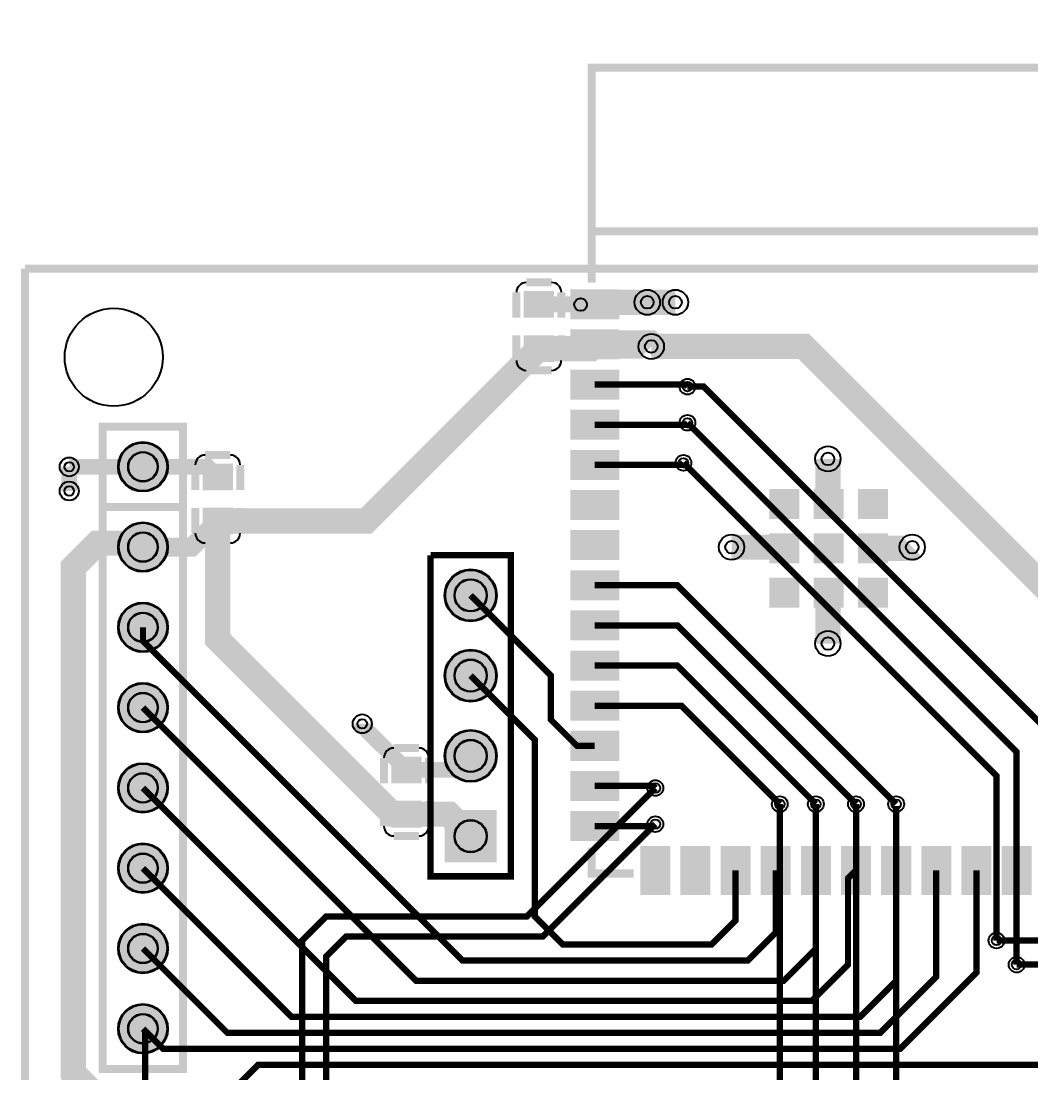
# Model space of a CAD drawing. Header units: millimetres. Extents: x -0.1 to 81.2, y 39.8 to 107.8.
# Drawn here: x -0.13 to 31.82, y 74.55 to 107.83 of the extents above; entities that cross this region are included whole.
import ezdxf

# ---------------------------------------------------------------- set-up
doc = ezdxf.new("R2010")
doc.units = ezdxf.units.MM
for name, color, linetype, true_color in [('BoardOutLine', 7, 'Continuous', 0xff00ff), ('BottomLayer', 7, 'Continuous', 0x0000ff), ('BottomSolderMaskLayer', 7, 'Continuous', 0xaa00ff), ('Document', 7, 'Continuous', 0xffffff), ('Hole', 7, 'Continuous', 0x222222), ('Multi-Layer', 7, 'Continuous', 0xc0c0c0), ('TopLayer', 7, 'Continuous', 0xff0000), ('TopPasteMaskLayer', 7, 'Continuous', 0x808080), ('TopSilkLayer', 7, 'Continuous', 0xffcc00), ('TopSolderMaskLayer', 7, 'Continuous', 0x800080)]:
    doc.layers.add(name, color=color, linetype=linetype, true_color=true_color)

msp = doc.modelspace()

# ---------------------------------------------------------------- hatches: boundary and pattern name
at = {"layer": 'BottomSolderMaskLayer'}
for points in [[(2.94259588519167, 93.72999745999482, 1), (4.51739903479797, 93.72999745999482, 1)], [(2.94259588519167, 91.18999237998469, 1), (4.51739903479797, 91.18999237998469, 1)], [(13.27162814325619, 89.66217932435859, 1), (14.922428244856395, 89.66217932435859, 1)], [(2.94259588519167, 88.64998729997455, 1), (4.51739903479797, 88.64998729997455, 1)], [(13.27162814325619, 87.12217424434846, 1), (14.922428244856395, 87.12217424434846, 1)], [(2.94259588519167, 86.10998221996442, 1), (4.51739903479797, 86.10998221996442, 1)], [(13.27162814325619, 84.58216916433832, 1), (14.922428244856395, 84.58216916433832, 1)], [(2.94259588519167, 83.56997713995418, 1), (4.51739903479797, 83.56997713995418, 1)], [(13.271628143256294, 81.21676403352797), (13.271628143256294, 82.8675641351283), (14.922428244856519, 82.8675641351283), (14.922428244856519, 81.21676403352797)], [(2.94259588519167, 81.02997205994404, 1), (4.51739903479797, 81.02997205994404, 1)], [(2.94259588519167, 78.48996697993391, 1), (4.51739903479797, 78.48996697993391, 1)], [(2.94259588519167, 75.94996189992378, 1), (4.51739903479797, 75.94996189992378, 1)]]:
    msp.add_hatch(color=256, dxfattribs=at).paths.add_polyline_path(points)
at = {"layer": 'Multi-Layer'}
for points in [[(2.967995935991772, 93.72999745999482, 1), (4.491998983997868, 93.72999745999482, 1)], [(2.967995935991772, 91.18999237998469, 1), (4.491998983997868, 91.18999237998469, 1)], [(13.297028194056292, 89.66217932435859, 1), (14.897028194056293, 89.66217932435859, 1)], [(2.967995935991772, 88.64998729997455, 1), (4.491998983997868, 88.64998729997455, 1)], [(13.297028194056292, 87.12217424434846, 1), (14.897028194056293, 87.12217424434846, 1)], [(2.967995935991772, 86.10998221996442, 1), (4.491998983997868, 86.10998221996442, 1)], [(13.297028194056292, 84.58216916433832, 1), (14.897028194056293, 84.58216916433832, 1)], [(2.967995935991772, 83.56997713995418, 1), (4.491998983997868, 83.56997713995418, 1)], [(13.297028194056338, 81.24216408432812), (13.297028194056338, 82.84216408432815), (14.897028194056475, 82.84216408432815), (14.897028194056475, 81.24216408432812)], [(2.967995935991772, 81.02997205994404, 1), (4.491998983997868, 81.02997205994404, 1)], [(2.967995935991772, 78.48996697993391, 1), (4.491998983997868, 78.48996697993391, 1)], [(2.967995935991772, 75.94996189992378, 1), (4.491998983997868, 75.94996189992378, 1)]]:
    msp.add_hatch(color=256, dxfattribs=at).paths.add_polyline_path(points)
at = {"layer": 'TopLayer'}
for points in [[(15.806019812039722, 98.47119634239266), (15.806019812039722, 99.27119634239261), (16.70604521209043, 99.27119634239261), (16.70604521209043, 98.47119634239266)], [(17.274168148336457, 99.32080264160527), (18.77416814833623, 99.32080264160527), (18.77416814833623, 98.42080264160529), (17.274168148336457, 98.42080264160529)], [(15.806019812039722, 97.07119634239268), (15.806019812039722, 97.87119634239275), (16.70604521209043, 97.87119634239275), (16.70604521209043, 97.07119634239268)], [(17.274168148336457, 98.05080010160009), (18.77416814833623, 98.05080010160009), (18.77416814833623, 97.15080010160023), (17.274168148336457, 97.15080010160023)], [(17.274168148336457, 96.78079756159502), (18.77416814833623, 96.78079756159502), (18.77416814833623, 95.88079756159516), (17.274168148336457, 95.88079756159516)], [(17.274168148336457, 95.51079502158996), (18.77416814833623, 95.51079502158996), (18.77416814833623, 94.61079502158998), (17.274168148336457, 94.61079502158998)], [(17.274168148336457, 94.24079248158489), (18.77416814833623, 94.24079248158489), (18.77416814833623, 93.34079248158491), (17.274168148336457, 93.34079248158491)], [(5.645999491998964, 93.01018542037082), (5.645999491998964, 93.81018542037077), (6.546024892049672, 93.81018542037077), (6.546024892049672, 93.01018542037082)], [(17.274168148336457, 92.97078994157982), (18.77416814833623, 92.97078994157982), (18.77416814833623, 92.07078994157985), (17.274168148336457, 92.07078994157985)], [(23.574599949199865, 92.10121920243841), (23.574599949199865, 93.00124460248912), (24.4746253492508, 93.00124460248912), (24.4746253492508, 92.10121920243841)], [(24.97457454914911, 92.10121920243841), (24.97457454914911, 93.00124460248912), (25.874599949200046, 93.00124460248912), (25.874599949200046, 92.10121920243841)], [(26.37454914909813, 92.10121920243841), (26.37454914909813, 93.00124460248912), (27.274625349250528, 93.00124460248912), (27.274625349250528, 92.10121920243841)], [(5.645999491998964, 91.61018542037084), (5.645999491998964, 92.41018542037091), (6.546024892049672, 92.41018542037091), (6.546024892049672, 91.61018542037084)], [(17.274168148336457, 91.70078740157476), (18.77416814833623, 91.70078740157476), (18.77416814833623, 90.80078740157478), (17.274168148336457, 90.80078740157478)], [(23.574599949199865, 90.70119380238759), (23.574599949199865, 91.60127000253999), (24.474599949199956, 91.60127000253999), (24.474599949199956, 90.70119380238759)], [(24.97457454914911, 90.70119380238759), (24.97457454914911, 91.60127000253999), (25.874599949200046, 91.60127000253999), (25.874599949200046, 90.70119380238759)], [(26.37454914909813, 90.70119380238759), (26.37454914909813, 91.60127000253999), (27.274625349250528, 91.60127000253999), (27.274625349250528, 90.70119380238759)], [(17.274168148336457, 90.43078486156969), (18.77416814833623, 90.43078486156969), (18.77416814833623, 89.53078486156971), (17.274168148336457, 89.53078486156971)], [(23.574599949199865, 89.30121920243835), (23.574599949199865, 90.20124460248917), (24.4746253492508, 90.20124460248917), (24.4746253492508, 89.30121920243835)], [(24.97457454914911, 89.3011176022352), (24.97457454914911, 90.20114300228602), (25.874599949200046, 90.20114300228602), (25.874599949200046, 89.3011176022352)], [(26.37454914909813, 89.30121920243835), (26.37454914909813, 90.20124460248917), (27.274625349250528, 90.20124460248917), (27.274625349250528, 89.30121920243835)], [(17.274168148336457, 89.16078232156462), (18.77416814833623, 89.16078232156462), (18.77416814833623, 88.26078232156465), (17.274168148336457, 88.26078232156465)], [(17.274168148336457, 87.89077978155944), (18.77416814833623, 87.89077978155944), (18.77416814833623, 86.99077978155958), (17.274168148336457, 86.99077978155958)], [(17.274168148336457, 86.62077724155438), (18.77416814833623, 86.62077724155438), (18.77416814833623, 85.72077724155452), (17.274168148336457, 85.72077724155452)], [(17.274168148336457, 85.35077470154931), (18.77416814833623, 85.35077470154931), (18.77416814833623, 84.45077470154934), (17.274168148336457, 84.45077470154934)], [(11.615011430022832, 83.73916687833366), (11.615011430022832, 84.53916687833373), (12.51503683007354, 84.53916687833373), (12.51503683007354, 83.73916687833366)], [(17.274168148336457, 84.08077216154425), (18.77416814833623, 84.08077216154425), (18.77416814833623, 83.18077216154427), (17.274168148336457, 83.18077216154427)], [(11.615011430022832, 82.33916687833369), (11.615011430022832, 83.13916687833375), (12.51503683007354, 83.13916687833375), (12.51503683007354, 82.33916687833369)], [(17.274168148336457, 82.81076962153918), (18.77416814833623, 82.81076962153918), (18.77416814833623, 81.9107696215392), (17.274168148336457, 81.9107696215392)], [(19.489027178054357, 81.71140462280925), (20.389052578105293, 81.71140462280925), (20.389052578105293, 80.21140462280925), (19.489027178054357, 80.21140462280925)], [(20.75902971805931, 81.71140462280925), (21.659055118110246, 81.71140462280925), (21.659055118110246, 80.21140462280925), (20.75902971805931, 80.21140462280925)], [(22.02903225806449, 81.71140462280925), (22.929057658115426, 81.71140462280925), (22.929057658115426, 80.21140462280925), (22.02903225806449, 80.21140462280925)], [(23.299034798069442, 81.71140462280925), (24.199060198120378, 81.71140462280925), (24.199060198120378, 80.21140462280925), (23.299034798069442, 80.21140462280925)], [(24.569037338074622, 81.71140462280925), (25.469062738125558, 81.71140462280925), (25.469062738125558, 80.21140462280925), (24.569037338074622, 80.21140462280925)], [(25.839039878079802, 81.71140462280925), (26.739065278130738, 81.71140462280925), (26.739065278130738, 80.21140462280925), (25.839039878079802, 80.21140462280925)], [(27.109042418084755, 81.71140462280925), (28.00906781813569, 81.71140462280925), (28.00906781813569, 80.21140462280925), (27.109042418084755, 80.21140462280925)], [(28.379044958089935, 81.71140462280925), (29.27907035814087, 81.71140462280925), (29.27907035814087, 80.21140462280925), (28.379044958089935, 80.21140462280925)], [(29.649047498094887, 81.71140462280925), (30.549072898145823, 81.71140462280925), (30.549072898145823, 80.21140462280925), (29.649047498094887, 80.21140462280925)], [(30.919050038100067, 81.71140462280925), (31.819075438151003, 81.71140462280925), (31.819075438151003, 80.21140462280925), (30.919050038100067, 80.21140462280925)]]:
    msp.add_hatch(color=256, dxfattribs=at).paths.add_polyline_path(points)
at = {"layer": 'TopPasteMaskLayer'}
for points in [[(15.806019812039722, 98.47119634239266), (15.806019812039722, 99.27119634239261), (16.70604521209043, 99.27119634239261), (16.70604521209043, 98.47119634239266)], [(17.274168148336457, 99.32080264160527), (18.77416814833623, 99.32080264160527), (18.77416814833623, 98.42080264160529), (17.274168148336457, 98.42080264160529)], [(15.806019812039722, 97.07119634239268), (15.806019812039722, 97.87119634239275), (16.70604521209043, 97.87119634239275), (16.70604521209043, 97.07119634239268)], [(17.274168148336457, 98.05080010160009), (18.77416814833623, 98.05080010160009), (18.77416814833623, 97.15080010160023), (17.274168148336457, 97.15080010160023)], [(17.274168148336457, 96.78079756159502), (18.77416814833623, 96.78079756159502), (18.77416814833623, 95.88079756159516), (17.274168148336457, 95.88079756159516)], [(17.274168148336457, 95.51079502158996), (18.77416814833623, 95.51079502158996), (18.77416814833623, 94.61079502158998), (17.274168148336457, 94.61079502158998)], [(17.274168148336457, 94.24079248158489), (18.77416814833623, 94.24079248158489), (18.77416814833623, 93.34079248158491), (17.274168148336457, 93.34079248158491)], [(5.645999491998964, 93.01018542037082), (5.645999491998964, 93.81018542037077), (6.546024892049672, 93.81018542037077), (6.546024892049672, 93.01018542037082)], [(17.274168148336457, 92.97078994157982), (18.77416814833623, 92.97078994157982), (18.77416814833623, 92.07078994157985), (17.274168148336457, 92.07078994157985)], [(23.574599949199865, 92.10121920243841), (23.574599949199865, 93.00124460248912), (24.4746253492508, 93.00124460248912), (24.4746253492508, 92.10121920243841)], [(24.97457454914911, 92.10121920243841), (24.97457454914911, 93.00124460248912), (25.874599949200046, 93.00124460248912), (25.874599949200046, 92.10121920243841)], [(26.37454914909813, 92.10121920243841), (26.37454914909813, 93.00124460248912), (27.274625349250528, 93.00124460248912), (27.274625349250528, 92.10121920243841)], [(5.645999491998964, 91.61018542037084), (5.645999491998964, 92.41018542037091), (6.546024892049672, 92.41018542037091), (6.546024892049672, 91.61018542037084)], [(17.274168148336457, 91.70078740157476), (18.77416814833623, 91.70078740157476), (18.77416814833623, 90.80078740157478), (17.274168148336457, 90.80078740157478)], [(23.574599949199865, 90.70119380238759), (23.574599949199865, 91.60127000253999), (24.474599949199956, 91.60127000253999), (24.474599949199956, 90.70119380238759)], [(24.97457454914911, 90.70119380238759), (24.97457454914911, 91.60127000253999), (25.874599949200046, 91.60127000253999), (25.874599949200046, 90.70119380238759)], [(26.37454914909813, 90.70119380238759), (26.37454914909813, 91.60127000253999), (27.274625349250528, 91.60127000253999), (27.274625349250528, 90.70119380238759)], [(17.274168148336457, 90.43078486156969), (18.77416814833623, 90.43078486156969), (18.77416814833623, 89.53078486156971), (17.274168148336457, 89.53078486156971)], [(23.574599949199865, 89.30121920243835), (23.574599949199865, 90.20124460248917), (24.4746253492508, 90.20124460248917), (24.4746253492508, 89.30121920243835)], [(24.97457454914911, 89.3011176022352), (24.97457454914911, 90.20114300228602), (25.874599949200046, 90.20114300228602), (25.874599949200046, 89.3011176022352)], [(26.37454914909813, 89.30121920243835), (26.37454914909813, 90.20124460248917), (27.274625349250528, 90.20124460248917), (27.274625349250528, 89.30121920243835)], [(17.274168148336457, 89.16078232156462), (18.77416814833623, 89.16078232156462), (18.77416814833623, 88.26078232156465), (17.274168148336457, 88.26078232156465)], [(17.274168148336457, 87.89077978155944), (18.77416814833623, 87.89077978155944), (18.77416814833623, 86.99077978155958), (17.274168148336457, 86.99077978155958)], [(17.274168148336457, 86.62077724155438), (18.77416814833623, 86.62077724155438), (18.77416814833623, 85.72077724155452), (17.274168148336457, 85.72077724155452)], [(17.274168148336457, 85.35077470154931), (18.77416814833623, 85.35077470154931), (18.77416814833623, 84.45077470154934), (17.274168148336457, 84.45077470154934)], [(11.615011430022832, 83.73916687833366), (11.615011430022832, 84.53916687833373), (12.51503683007354, 84.53916687833373), (12.51503683007354, 83.73916687833366)], [(17.274168148336457, 84.08077216154425), (18.77416814833623, 84.08077216154425), (18.77416814833623, 83.18077216154427), (17.274168148336457, 83.18077216154427)], [(11.615011430022832, 82.33916687833369), (11.615011430022832, 83.13916687833375), (12.51503683007354, 83.13916687833375), (12.51503683007354, 82.33916687833369)], [(17.274168148336457, 82.81076962153918), (18.77416814833623, 82.81076962153918), (18.77416814833623, 81.9107696215392), (17.274168148336457, 81.9107696215392)], [(19.489027178054357, 81.71140462280925), (20.389052578105293, 81.71140462280925), (20.389052578105293, 80.21140462280925), (19.489027178054357, 80.21140462280925)], [(20.75902971805931, 81.71140462280925), (21.659055118110246, 81.71140462280925), (21.659055118110246, 80.21140462280925), (20.75902971805931, 80.21140462280925)], [(22.02903225806449, 81.71140462280925), (22.929057658115426, 81.71140462280925), (22.929057658115426, 80.21140462280925), (22.02903225806449, 80.21140462280925)], [(23.299034798069442, 81.71140462280925), (24.199060198120378, 81.71140462280925), (24.199060198120378, 80.21140462280925), (23.299034798069442, 80.21140462280925)], [(24.569037338074622, 81.71140462280925), (25.469062738125558, 81.71140462280925), (25.469062738125558, 80.21140462280925), (24.569037338074622, 80.21140462280925)], [(25.839039878079802, 81.71140462280925), (26.739065278130738, 81.71140462280925), (26.739065278130738, 80.21140462280925), (25.839039878079802, 80.21140462280925)], [(27.109042418084755, 81.71140462280925), (28.00906781813569, 81.71140462280925), (28.00906781813569, 80.21140462280925), (27.109042418084755, 80.21140462280925)], [(28.379044958089935, 81.71140462280925), (29.27907035814087, 81.71140462280925), (29.27907035814087, 80.21140462280925), (28.379044958089935, 80.21140462280925)], [(29.649047498094887, 81.71140462280925), (30.549072898145823, 81.71140462280925), (30.549072898145823, 80.21140462280925), (29.649047498094887, 80.21140462280925)], [(30.919050038100067, 81.71140462280925), (31.819075438151003, 81.71140462280925), (31.819075438151003, 80.21140462280925), (30.919050038100067, 80.21140462280925)]]:
    msp.add_hatch(color=256, dxfattribs=at).paths.add_polyline_path(points)
at = {"layer": 'TopSolderMaskLayer'}
for points in [[(15.777443948436485, 98.44861708576457), (15.777443948436485, 99.2937727316314), (16.734621075693667, 99.2937727316314), (16.734621075693667, 98.44861708576457)], [(17.24916306864884, 99.34581393177109), (18.799175768674104, 99.34581393177109), (18.799175768674104, 98.39580123174585), (17.24916306864884, 98.39580123174585)], [(15.777443948436485, 97.04861995315389), (15.777443948436485, 97.89377559902073), (16.734621075693667, 97.89377559902073), (16.734621075693667, 97.04861995315389)], [(17.24916306864884, 98.07581139176602), (18.799175768674104, 98.07581139176602), (18.799175768674104, 97.12579869174067), (17.24916306864884, 97.12579869174067)], [(17.24916306864884, 96.80580885176096), (18.799175768674104, 96.80580885176096), (18.799175768674104, 95.8557961517356), (17.24916306864884, 95.8557961517356)], [(17.24916306864884, 95.53580631175589), (18.799175768674104, 95.53580631175589), (18.799175768674104, 94.58579361173054), (17.24916306864884, 94.58579361173054)], [(2.94259588519167, 93.72999745999482, 1), (4.51739903479797, 93.72999745999482, 1)], [(17.24916306864884, 94.26580377175083), (18.799175768674104, 94.26580377175083), (18.799175768674104, 93.31579107172547), (17.24916306864884, 93.31579107172547)], [(5.617423628395727, 92.98760616374273), (5.617423628395727, 93.83276180960956), (6.574600755653137, 93.83276180960956), (6.574600755653137, 92.98760616374273)], [(17.24916306864884, 92.99580123174576), (18.799175768674104, 92.99580123174576), (18.799175768674104, 92.0457885317204), (17.24916306864884, 92.0457885317204)], [(23.54919774785776, 92.0758213021802), (23.54919774785776, 93.02664823752582), (24.500024683203492, 93.02664823752582), (24.500024683203492, 92.0758213021802)], [(24.949168046723116, 92.0758213021802), (24.949168046723116, 93.02664823752582), (25.899994982068847, 93.02664823752582), (25.899994982068847, 92.0758213021802)], [(26.349152682534623, 92.0758213021802), (26.349152682534623, 93.02664823752582), (27.300033285371, 93.02664823752582), (27.300033285371, 92.0758213021802)], [(5.617423628395727, 91.58760903113205), (5.617423628395727, 92.43276467699889), (6.574600755653137, 92.43276467699889), (6.574600755653137, 91.58760903113205)], [(2.94259588519167, 91.18999237998469, 1), (4.51739903479797, 91.18999237998469, 1)], [(17.24916306864884, 91.72579869174069), (18.799175768674104, 91.72579869174069), (18.799175768674104, 90.77578599171534), (17.24916306864884, 90.77578599171534)], [(23.54919774785776, 90.67579733582397), (23.54919774785776, 91.62667793866046), (24.49999784945817, 91.62667793866046), (24.49999784945817, 90.67579733582397)], [(24.949168046723116, 90.67579733582397), (24.949168046723116, 91.62667793866046), (25.899994982068847, 91.62667793866046), (25.899994982068847, 90.67579733582397)], [(26.349152682534623, 90.67579733582397), (26.349152682534623, 91.62667793866046), (27.300033285371, 91.62667793866046), (27.300033285371, 90.67579733582397)], [(13.27162814325619, 89.66217932435859, 1), (14.922428244856395, 89.66217932435859, 1)], [(17.24916306864884, 90.45579615173551), (18.799175768674104, 90.45579615173551), (18.799175768674104, 89.50578345171027), (17.24916306864884, 89.50578345171027)], [(23.54919774785776, 89.27581270001247), (23.54919774785776, 90.22663963535808), (24.500024683203492, 90.22663963535808), (24.500024683203492, 89.27581270001247)], [(24.949168046723116, 89.2757197019771), (24.949168046723116, 90.22654663732271), (25.899994982068847, 90.22654663732271), (25.899994982068847, 89.2757197019771)], [(26.349152682534623, 89.27581270001247), (26.349152682534623, 90.22663963535808), (27.300033285371, 90.22663963535808), (27.300033285371, 89.27581270001247)], [(2.94259588519167, 88.64998729997455, 1), (4.51739903479797, 88.64998729997455, 1)], [(17.24916306864884, 89.18579361173045), (18.799175768674104, 89.18579361173045), (18.799175768674104, 88.2357809117052), (17.24916306864884, 88.2357809117052)], [(13.27162814325619, 87.12217424434846, 1), (14.922428244856395, 87.12217424434846, 1)], [(17.24916306864884, 87.91579107172538), (18.799175768674104, 87.91579107172538), (18.799175768674104, 86.96577837170003), (17.24916306864884, 86.96577837170003)], [(2.94259588519167, 86.10998221996442, 1), (4.51739903479797, 86.10998221996442, 1)], [(17.24916306864884, 86.64578853172031), (18.799175768674104, 86.64578853172031), (18.799175768674104, 85.69577583169496), (17.24916306864884, 85.69577583169496)], [(13.27162814325619, 84.58216916433832, 1), (14.922428244856395, 84.58216916433832, 1)], [(17.24916306864884, 85.37578599171525), (18.799175768674104, 85.37578599171525), (18.799175768674104, 84.4257732916899), (17.24916306864884, 84.4257732916899)], [(11.586435566419595, 83.71658762170568), (11.586435566419595, 84.56174326757252), (12.543612693677005, 84.56174326757252), (12.543612693677005, 83.71658762170568)], [(2.94259588519167, 83.56997713995418, 1), (4.51739903479797, 83.56997713995418, 1)], [(17.24916306864884, 84.10578345171018), (18.799175768674104, 84.10578345171018), (18.799175768674104, 83.15577075168483), (17.24916306864884, 83.15577075168483)], [(11.586435566419595, 82.316590489095), (11.586435566419595, 83.16174613496185), (12.543612693677005, 83.16174613496185), (12.543612693677005, 82.316590489095)], [(13.271628143256294, 81.21676403352797), (13.271628143256294, 82.8675641351283), (14.922428244856519, 82.8675641351283), (14.922428244856519, 81.21676403352797)], [(17.24916306864884, 82.83578091170511), (18.799175768674104, 82.83578091170511), (18.799175768674104, 81.88576821167976), (17.24916306864884, 81.88576821167976)], [(2.94259588519167, 81.02997205994404, 1), (4.51739903479797, 81.02997205994404, 1)], [(19.464020122305556, 81.73641139626363), (20.414059633854094, 81.73641139626363), (20.414059633854094, 80.18639869623826), (19.464020122305556, 80.18639869623826)], [(20.734022662310508, 81.73641139626363), (21.684062173859047, 81.73641139626363), (21.684062173859047, 80.18639869623826), (20.734022662310508, 80.18639869623826)], [(22.004025202315688, 81.73641139626363), (22.954064713864227, 81.73641139626363), (22.954064713864227, 80.18639869623826), (22.004025202315688, 80.18639869623826)], [(23.27402774232064, 81.73641139626363), (24.22406725386918, 81.73641139626363), (24.22406725386918, 80.18639869623826), (23.27402774232064, 80.18639869623826)], [(24.54403028232582, 81.73641139626363), (25.49406979387436, 81.73641139626363), (25.49406979387436, 80.18639869623826), (24.54403028232582, 80.18639869623826)], [(25.814032822331, 81.73641139626363), (26.76407233387954, 81.73641139626363), (26.76407233387954, 80.18639869623826), (25.814032822331, 80.18639869623826)], [(27.084035362335953, 81.73641139626363), (28.034074873884492, 81.73641139626363), (28.034074873884492, 80.18639869623826), (27.084035362335953, 80.18639869623826)], [(28.354037902341133, 81.73641139626363), (29.304077413889672, 81.73641139626363), (29.304077413889672, 80.18639869623826), (28.354037902341133, 80.18639869623826)], [(29.624040442346086, 81.73641139626363), (30.574079953894625, 81.73641139626363), (30.574079953894625, 80.18639869623826), (29.624040442346086, 80.18639869623826)], [(30.894042982351266, 81.73641139626363), (31.844082493899805, 81.73641139626363), (31.844082493899805, 80.18639869623826), (30.894042982351266, 80.18639869623826)], [(2.94259588519167, 78.48996697993391, 1), (4.51739903479797, 78.48996697993391, 1)], [(2.94259588519167, 75.94996189992378, 1), (4.51739903479797, 75.94996189992378, 1)]]:
    msp.add_hatch(color=256, dxfattribs=at).paths.add_polyline_path(points)

# ---------------------------------------------------------------- linework, layer by layer
at = {"layer": 'BoardOutLine', "const_width": 0.25400050800101603}
for points in [[(80, 99.99999999999989), (80, 40), (0, 40), (0, 99.99999999999989)], [(0, 99.99999999999989), (80, 99.99999999999989)]]:
    msp.add_lwpolyline(points, dxfattribs=at)
at = {"layer": 'BottomLayer'}
for points, const_width in [([(59.81711963423936, 83.82016764033528), (38.35407670815334, 83.82016764033528), (24.638049276098627, 97.53619507239011), (19.81203962407926, 97.53619507239011)], 0.8), ([(32.258064516129025, 79.50215900431795), (32.258064516129025, 85.47117094234181), (21.46304292608579, 96.26619253238505), (20.955041910083764, 96.26619253238505)], 0.2), ([(31.36906273812542, 77.97815595631187), (31.36906273812542, 84.70916941833877), (20.955041910083764, 95.12319024638043)], 0.2), ([(30.734061468122945, 78.7401574803149), (30.734061468122945, 83.94716789433573), (20.828041656083315, 93.85318770637537)], 0.2), ([(6.858013716027472, 57.404114808229565), (8.763017526035128, 59.30911861823722), (8.763017526035128, 78.7401574803149), (9.525019050038054, 79.50215900431795), (15.8750317500635, 79.50215900431795), (19.93903987807971, 83.56616713233427)], 0.2), ([(23.876047752095474, 72.51714503429002), (23.876047752095474, 82.42316484632966), (23.876047752095474, 83.05816611633225)], 0.2), ([(25.019050038100204, 73.53314706629408), (25.019050038100204, 82.42316484632966), (25.019050038100204, 83.05816611633225)], 0.2), ([(26.289052578105156, 69.72313944627888), (26.289052578105156, 83.05816611633225)], 0.2), ([(27.559055118110336, 69.72313944627888), (27.559055118110336, 82.9946659893319)], 0.2), ([(6.858013716027472, 56.26111252222506), (9.525019050038054, 58.928117856235644), (9.525019050038054, 78.23215646431288), (10.160020320040758, 78.86715773431547), (16.383032766065526, 78.86715773431547), (19.93903987807971, 82.42316484632966)], 0.2)]:
    msp.add_lwpolyline(points, dxfattribs=dict(at, const_width=const_width))
at = {"layer": 'BottomSolderMaskLayer'}
for centre, radius in [((3.72999745999482, 93.72999745999482), 0.7874015748031498), ((3.72999745999482, 93.72999745999482), 0.47244094488188987), ((3.72999745999482, 91.18999237998469), 0.7874015748031498), ((3.72999745999482, 91.18999237998469), 0.47244094488188987), ((14.097028194056293, 89.66217932435859), 0.8254000508001016), ((14.097028194056293, 89.66217932435859), 0.5158750317500634), ((3.72999745999482, 88.64998729997455), 0.7874015748031498), ((3.72999745999482, 88.64998729997455), 0.47244094488188987), ((14.097028194056293, 87.12217424434846), 0.8254000508001016), ((14.097028194056293, 87.12217424434846), 0.5158750317500634), ((3.72999745999482, 86.10998221996442), 0.7874015748031498), ((3.72999745999482, 86.10998221996442), 0.47244094488188987), ((14.097028194056293, 84.58216916433832), 0.8254000508001016), ((14.097028194056293, 84.58216916433832), 0.5158750317500634), ((3.72999745999482, 83.56997713995418), 0.7874015748031498), ((3.72999745999482, 83.56997713995418), 0.47244094488188987), ((14.097028194056293, 82.04216408432819), 0.5158750317500634), ((3.72999745999482, 81.02997205994404), 0.7874015748031498), ((3.72999745999482, 81.02997205994404), 0.47244094488188987), ((3.72999745999482, 78.48996697993391), 0.7874015748031498), ((3.72999745999482, 78.48996697993391), 0.47244094488188987), ((3.72999745999482, 75.94996189992378), 0.7874015748031498), ((3.72999745999482, 75.94996189992378), 0.47244094488188987)]:
    msp.add_circle(centre, radius, dxfattribs=at)
at = {"layer": 'Document'}
msp.add_circle((17.57429514859041, 98.8613157226315), 0.19989839979679963, dxfattribs=at)
at = {"layer": 'Hole'}
for centre, radius in [((19.68503937007881, 98.93319786639574), 0.2), ((20.574041148082415, 98.93319786639574), 0.2), ((19.81203962407926, 97.53619507239011), 0.2), ((20.955041910083764, 96.26619253238505), 0.15001270002540007), ((20.955041910083764, 95.12319024638043), 0.15001270002540007), ((1.3970027940056298, 93.72618745237492), 0.15001270002540007), ((20.828041656083315, 93.85318770637537), 0.15001270002540007), ((25.400050800101553, 93.98018796037593), 0.2), ((1.3970027940056298, 92.96418592837188), 0.15001270002540007), ((22.352044704089394, 91.18618237236467), 0.2), ((28.067056134112363, 91.18618237236467), 0.2), ((25.400050800101553, 88.13817627635251), 0.2), ((10.668021336042784, 85.59817119634238), 0.15001270002540007), ((19.93903987807971, 83.56616713233427), 0.15001270002540007), ((23.876047752095474, 83.05816611633225), 0.15001270002540007), ((25.019050038100204, 83.05816611633225), 0.15001270002540007), ((26.289052578105156, 83.05816611633225), 0.15001270002540007), ((27.559055118110336, 83.05816611633225), 0.15001270002540007), ((19.93903987807971, 82.42316484632966), 0.15001270002540007), ((30.734061468122945, 78.7401574803149), 0.15001270002540007), ((31.36906273812542, 77.97815595631187), 0.15001270002540007)]:
    msp.add_circle(centre, radius, dxfattribs=at)
at = {"layer": 'Multi-Layer'}
for centre, radius in [((19.68503937007881, 98.93319786639574), 0.4), ((20.574041148082415, 98.93319786639574), 0.4), ((2.803987807975659, 97.19601219202434), 1.5500127000254003), ((19.81203962407926, 97.53619507239011), 0.4), ((20.955041910083764, 96.26619253238505), 0.25001270002540005), ((20.955041910083764, 95.12319024638043), 0.25001270002540005), ((3.72999745999482, 93.72999745999482), 0.7620015240030481), ((3.72999745999482, 93.72999745999482), 0.45720091440182886), ((25.400050800101553, 93.98018796037593), 0.4), ((1.3970027940056298, 93.72618745237492), 0.30000000000000004), ((20.828041656083315, 93.85318770637537), 0.25001270002540005), ((1.3970027940056298, 92.96418592837188), 0.30000000000000004), ((3.72999745999482, 91.18999237998469), 0.7620015240030481), ((3.72999745999482, 91.18999237998469), 0.45720091440182886), ((22.352044704089394, 91.18618237236467), 0.4), ((28.067056134112363, 91.18618237236467), 0.4), ((14.097028194056293, 89.66217932435859), 0.8), ((14.097028194056293, 89.66217932435859), 0.5), ((3.72999745999482, 88.64998729997455), 0.7620015240030481), ((3.72999745999482, 88.64998729997455), 0.45720091440182886), ((25.400050800101553, 88.13817627635251), 0.4), ((14.097028194056293, 87.12217424434846), 0.8), ((14.097028194056293, 87.12217424434846), 0.5), ((3.72999745999482, 86.10998221996442), 0.7620015240030481), ((3.72999745999482, 86.10998221996442), 0.45720091440182886), ((10.668021336042784, 85.59817119634238), 0.30000000000000004), ((14.097028194056293, 84.58216916433832), 0.8), ((14.097028194056293, 84.58216916433832), 0.5), ((3.72999745999482, 83.56997713995418), 0.7620015240030481), ((3.72999745999482, 83.56997713995418), 0.45720091440182886), ((19.93903987807971, 83.56616713233427), 0.25001270002540005), ((23.876047752095474, 83.05816611633225), 0.25001270002540005), ((25.019050038100204, 83.05816611633225), 0.25001270002540005), ((26.289052578105156, 83.05816611633225), 0.25001270002540005), ((27.559055118110336, 83.05816611633225), 0.25001270002540005), ((14.097028194056293, 82.04216408432819), 0.5), ((19.93903987807971, 82.42316484632966), 0.25001270002540005), ((3.72999745999482, 81.02997205994404), 0.7620015240030481), ((3.72999745999482, 81.02997205994404), 0.45720091440182886), ((3.72999745999482, 78.48996697993391), 0.7620015240030481), ((3.72999745999482, 78.48996697993391), 0.45720091440182886), ((30.734061468122945, 78.7401574803149), 0.25001270002540005), ((31.36906273812542, 77.97815595631187), 0.25001270002540005), ((3.72999745999482, 75.94996189992378), 0.7620015240030481), ((3.72999745999482, 75.94996189992378), 0.45720091440182886)]:
    msp.add_circle(centre, radius, dxfattribs=at)
at = {"layer": 'TopLayer'}
for points, const_width in [([(18.024257048514073, 98.87084074168149), (18.086614173228327, 98.93319786639574), (19.68503937007881, 98.93319786639574)], 0.8), ([(19.68503937007881, 98.93319786639574), (20.574041148082415, 98.93319786639574)], 0.8), ([(16.256032512065076, 98.87223774447557), (18.023876047752083, 98.8696977393954)], 0.5), ([(16.256032512065076, 97.47117094234193), (10.795021590043234, 92.01016002032009), (6.096012192024318, 92.01016002032009)], 0.8), ([(18.024257048514073, 97.60083820167642), (17.89458978917969, 97.47117094234193), (16.256032512065076, 97.47117094234193)], 0.8), ([(19.81203962407926, 97.53619507239011), (19.747396494793065, 97.60083820167642), (18.024257048514073, 97.60083820167642)], 0.9000000000000001), ([(20.955041910083764, 96.26619253238505), (20.890398780797568, 96.33083566167136), (18.024257048514073, 96.33083566167136)], 0.2), ([(20.955041910083764, 95.12319024638043), (20.89268478536951, 95.06083312166618), (18.024257048514073, 95.06083312166618)], 0.2), ([(25.400050800101553, 93.98018796037593), (25.400050800101553, 92.57561595123195), (25.425476250952443, 92.55019050038095)], 0.8), ([(3.7312674625350155, 93.72872745745497), (1.3970027940056298, 93.72618745237492)], 0.5), ([(1.3970027940056298, 93.72618745237492), (1.3970027940056298, 92.96418592837188)], 0.5), ([(6.096012192024318, 93.41021082042164), (5.776250952501869, 93.72997205994409), (3.730022860045665, 93.72997205994409)], 0.5), ([(20.828041656083315, 93.85318770637537), (20.76568453136906, 93.79083058166111), (18.024257048514073, 93.79083058166111)], 0.2), ([(6.096012192024318, 92.01016002032009), (5.275819151638416, 91.18996697993396), (3.730022860045665, 91.18996697993396)], 0.6000000000000001), ([(12.065024130048187, 82.73914147828293), (11.622047244094574, 82.73914147828293), (6.096012192024318, 88.26517653035307), (6.096012192024318, 92.01016002032009)], 0.8), ([(3.72999745999482, 91.18999237998469), (3.606807213614502, 91.31318262636523), (2.2860045720091193, 91.31318262636523), (1.5240030480060796, 90.5511811023622), (1.5240030480060796, 74.54914909829813), (2.2946405892812436, 73.77851155702308), (2.2946405892812436, 73.66014732029464)], 0.8), ([(22.352044704089394, 91.18618237236467), (24.023368046736095, 91.18618237236467), (24.023368046736095, 91.15062230124465)], 0.8), ([(28.067056134112363, 91.18618237236467), (28.032131064262103, 91.15125730251464), (26.8246126492254, 91.15125730251464)], 0.8), ([(27.559055118110336, 83.05816611633225), (20.63639827279667, 89.98082296164591), (18.024257048514073, 89.98082296164591)], 0.2), ([(25.400050800101553, 88.13817627635251), (25.400050800101553, 89.72667005334017), (25.42461264922531, 89.75123190246381)], 0.8), ([(14.097028194056293, 89.66217932435859), (16.637033274066653, 87.12217424434846), (16.637033274066653, 85.72517145034283), (17.461391922783832, 84.90081280162553), (18.024257048514073, 84.90081280162553)], 0.2), ([(23.749047498095024, 80.9626619253238), (23.749047498095024, 78.99415798831592), (22.86004572009142, 78.10515621031243), (13.843027686055393, 78.10515621031243), (3.7312674625350155, 88.21691643383281), (3.7312674625350155, 88.64871729743459)], 0.2), ([(26.289052578105156, 83.05816611633225), (20.63639827279667, 88.71082042164085), (18.024257048514073, 88.71082042164085)], 0.2), ([(25.019050038100204, 83.05816611633225), (20.63754127508264, 87.4396748793497), (18.023876047752083, 87.4396748793497)], 0.2), ([(14.097028194056293, 87.12217424434846), (16.129032258064626, 85.09017018034035), (16.129032258064626, 79.50215900431795), (17.018034036068002, 78.61315722631446), (21.717043434086918, 78.61315722631446), (22.479044958089844, 79.3751587503175), (22.479044958089844, 80.9626619253238)], 0.2), ([(3.7312674625350155, 86.10871221742445), (12.369824739649403, 77.47015494030984), (24.003048006095923, 77.47015494030984), (25.019050038100204, 78.48615697231389), (25.019050038100204, 80.9626619253238)], 0.2), ([(23.876047752095474, 83.05816611633225), (20.76454152908309, 86.16967233934463), (18.023876047752083, 86.16967233934463)], 0.2), ([(12.065024130048187, 84.13919227838448), (10.668021336042784, 85.53619507239011), (10.668021336042784, 85.59817119634238)], 0.5), ([(14.097028194056293, 84.58216916433832), (13.65405130810268, 84.13919227838448), (12.065024130048187, 84.13919227838448)], 0.5), ([(3.7312674625350155, 83.56870713741432), (10.464820929641746, 76.83515367030736), (24.892049784099527, 76.83515367030736), (26.035052070104257, 77.97815595631187), (26.035052070104257, 80.70866141732279), (26.289052578105156, 80.9626619253238)], 0.2), ([(19.93903987807971, 83.56616713233427), (19.874396748793515, 83.63081026162047), (18.024257048514073, 83.63081026162047)], 0.2), ([(14.097028194056293, 82.04216408432819), (13.400050800101553, 82.73914147828293), (12.065024130048187, 82.73914147828293)], 0.8), ([(19.93903987807971, 82.42316484632966), (19.876682753365458, 82.3608077216154), (18.024257048514073, 82.3608077216154)], 0.2), ([(3.7312674625350155, 81.02870205740419), (8.43281686563364, 76.32715265430534), (26.416052832105606, 76.32715265430534), (27.559055118110336, 77.47015494030984), (27.559055118110336, 80.9626619253238)], 0.2), ([(3.7312674625350155, 78.48869697739394), (6.400812801625534, 75.8191516383032), (27.05105410210831, 75.8191516383032), (28.82905765811529, 77.5971551943104), (28.82905765811529, 80.9626619253238)], 0.2), ([(3.7312674625350155, 75.94869189738381), (4.368808737617428, 75.31115062230117), (27.686055372110786, 75.31115062230117), (30.09906019812047, 77.72415544831085), (30.09906019812047, 80.9626619253238)], 0.2), ([(48.64109728219455, 76.82654305308608), (46.72748285496573, 78.7401574803149), (30.734061468122945, 78.7401574803149)], 0.2), ([(46.609093218186445, 71.50975361950714), (40.14069088138194, 77.97815595631187), (31.36906273812542, 77.97815595631187)], 0.2), ([(3.72999745999482, 75.94996189992378), (3.801371602743302, 75.87858775717552), (3.801371602743302, 73.66014732029464)], 0.2), ([(4.826009652019366, 67.24511049022101), (3.744983489967126, 67.24511049022101), (3.429006858013736, 67.56413512827021), (3.429006858013736, 70.8661417322835), (7.366014732029498, 74.80314960629914), (32.8930657861315, 74.80314960629914)], 0.2)]:
    msp.add_lwpolyline(points, dxfattribs=dict(at, const_width=const_width))
at = {"layer": 'TopSilkLayer'}
for points, const_width in [([(17.924053848107633, 100.91145542291076), (17.924053848107633, 106.36144272288539), (35.92405384810763, 106.36144272288539), (35.92405384810763, 99.55194310388617)], 0.25400050800101603), ([(17.924053848107633, 101.18120396240784), (35.92405384810763, 101.18120396240784)], 0.25400050800101603), ([(17.924053848107633, 99.55194310388617), (17.924053848107633, 100.96144272288541)], 0.25400050800101603), ([(15.856261112522361, 99.56121412242817), (16.65628651257316, 99.56121412242817)], 0.25400050800101603), ([(15.54640589281189, 98.45146050292101), (15.54640589281189, 99.25143510287012)], 0.25400050800101603), ([(16.966065532131097, 98.45146050292101), (16.966065532131097, 99.25143510287012)], 0.25400050800101603), ([(15.54592329184652, 97.89100838201682), (15.54592329184652, 97.0910337820676)], 0.25400050800101603), ([(16.965608331216572, 97.89100838201682), (16.965608331216572, 97.0910337820676)], 0.25400050800101603), ([(16.655778511557173, 96.78128016256028), (15.855727711455529, 96.78128016256028)], 0.25400050800101603), ([(5.696240792481603, 94.10020320040633), (6.496266192532403, 94.10020320040633)], 0.25400050800101603), ([(5.3863855727711325, 92.99044958089917), (5.3863855727711325, 93.79042418084828)], 0.25400050800101603), ([(6.806045212090339, 92.99044958089917), (6.806045212090339, 93.79042418084828)], 0.25400050800101603), ([(5.38590297180599, 92.42999745999498), (5.38590297180599, 91.63002286004576)], 0.25400050800101603), ([(6.805588011176042, 92.42999745999498), (6.805588011176042, 91.63002286004576)], 0.25400050800101603), ([(6.4957581915164155, 91.32026924053844), (5.695707391414771, 91.32026924053844)], 0.25400050800101603), ([(12.82702565405134, 90.93218186436366), (15.367030734061473, 90.93218186436366), (15.367030734061473, 80.77216154432301), (12.82702565405134, 80.77216154432301), (12.82702565405134, 82.67716535433067)], 0.20320040640081283), ([(12.82702565405134, 90.93218186436366), (12.82702565405134, 82.67716535433067)], 0.20299974599949203), ([(11.665252730505472, 84.82918465836929), (12.465278130556271, 84.82918465836929)], 0.25400050800101603), ([(11.355397510795001, 83.71943103886201), (11.355397510795001, 84.51940563881124)], 0.25400050800101603), ([(12.775057150114208, 83.71943103886201), (12.775057150114208, 84.51940563881124)], 0.25400050800101603), ([(11.354914909829859, 83.15897891795782), (11.354914909829859, 82.35900431800872)], 0.25400050800101603), ([(12.77459994919991, 83.15897891795782), (12.77459994919991, 82.35900431800872)], 0.25400050800101603), ([(12.464770129540284, 82.0492506985014), (11.66471932943864, 82.0492506985014)], 0.25400050800101603), ([(19.25788671577334, 80.8614427228855), (17.924053848107633, 80.8614427228855), (17.924053848107633, 81.6796291592583)], 0.25400050800101603)]:
    msp.add_lwpolyline(points, dxfattribs=dict(at, const_width=const_width))
at = {"layer": 'TopSilkLayer', "const_width": 0.25400050800101603}
for points in [[(5, 95), (5, 74.67995935991871), (2.4599949199898674, 74.67995935991871), (2.4599949199898674, 95), (5, 95)], [(5, 95), (5, 92.45999491998975), (2.4599949199898674, 92.45999491998975), (2.4599949199898674, 95), (5, 95)]]:
    msp.add_lwpolyline(points, close=True, dxfattribs=at)
at = {"layer": 'TopSilkLayer'}
for centre, start, end in [((15.856235712471516, 99.2513843038098), 90, 180), ((16.65623571247147, 99.25138430276854), 0, 90), ((15.855753110465457, 97.0911099780551), 180.00469637521252, 270), ((16.655778512598317, 97.0911099822199), 270, 359.9953028546633), ((5.696215392430759, 93.79037338178796), 90, 180), ((6.4962153924309405, 93.7903733807467), 0, 90), ((5.6957327904246995, 91.63009905603326), 180.00469637521252, 270), ((6.49575819255756, 91.63009906019806), 270, 359.9953028546633), ((11.665227330454627, 84.5193548397508), 90, 180), ((12.465227330454809, 84.51935483870966), 0, 90), ((11.664744728448568, 82.35908051399622), 180.00469637521252, 270), ((12.464770130581428, 82.35908051816102), 270, 359.9953028546633)]:
    msp.add_arc(centre, 0.30982981965963935, start, end, dxfattribs=at)
at = {"layer": 'TopSolderMaskLayer'}
for centre, radius in [((3.72999745999482, 93.72999745999482), 0.7874015748031498), ((3.72999745999482, 93.72999745999482), 0.47244094488188987), ((3.72999745999482, 91.18999237998469), 0.7874015748031498), ((3.72999745999482, 91.18999237998469), 0.47244094488188987), ((14.097028194056293, 89.66217932435859), 0.8254000508001016), ((14.097028194056293, 89.66217932435859), 0.5158750317500634), ((3.72999745999482, 88.64998729997455), 0.7874015748031498), ((3.72999745999482, 88.64998729997455), 0.47244094488188987), ((14.097028194056293, 87.12217424434846), 0.8254000508001016), ((14.097028194056293, 87.12217424434846), 0.5158750317500634), ((3.72999745999482, 86.10998221996442), 0.7874015748031498), ((3.72999745999482, 86.10998221996442), 0.47244094488188987), ((14.097028194056293, 84.58216916433832), 0.8254000508001016), ((14.097028194056293, 84.58216916433832), 0.5158750317500634), ((3.72999745999482, 83.56997713995418), 0.7874015748031498), ((3.72999745999482, 83.56997713995418), 0.47244094488188987), ((14.097028194056293, 82.04216408432819), 0.5158750317500634), ((3.72999745999482, 81.02997205994404), 0.7874015748031498), ((3.72999745999482, 81.02997205994404), 0.47244094488188987), ((3.72999745999482, 78.48996697993391), 0.7874015748031498), ((3.72999745999482, 78.48996697993391), 0.47244094488188987), ((3.72999745999482, 75.94996189992378), 0.7874015748031498), ((3.72999745999482, 75.94996189992378), 0.47244094488188987)]:
    msp.add_circle(centre, radius, dxfattribs=at)

doc.saveas('drawing.dxf')
